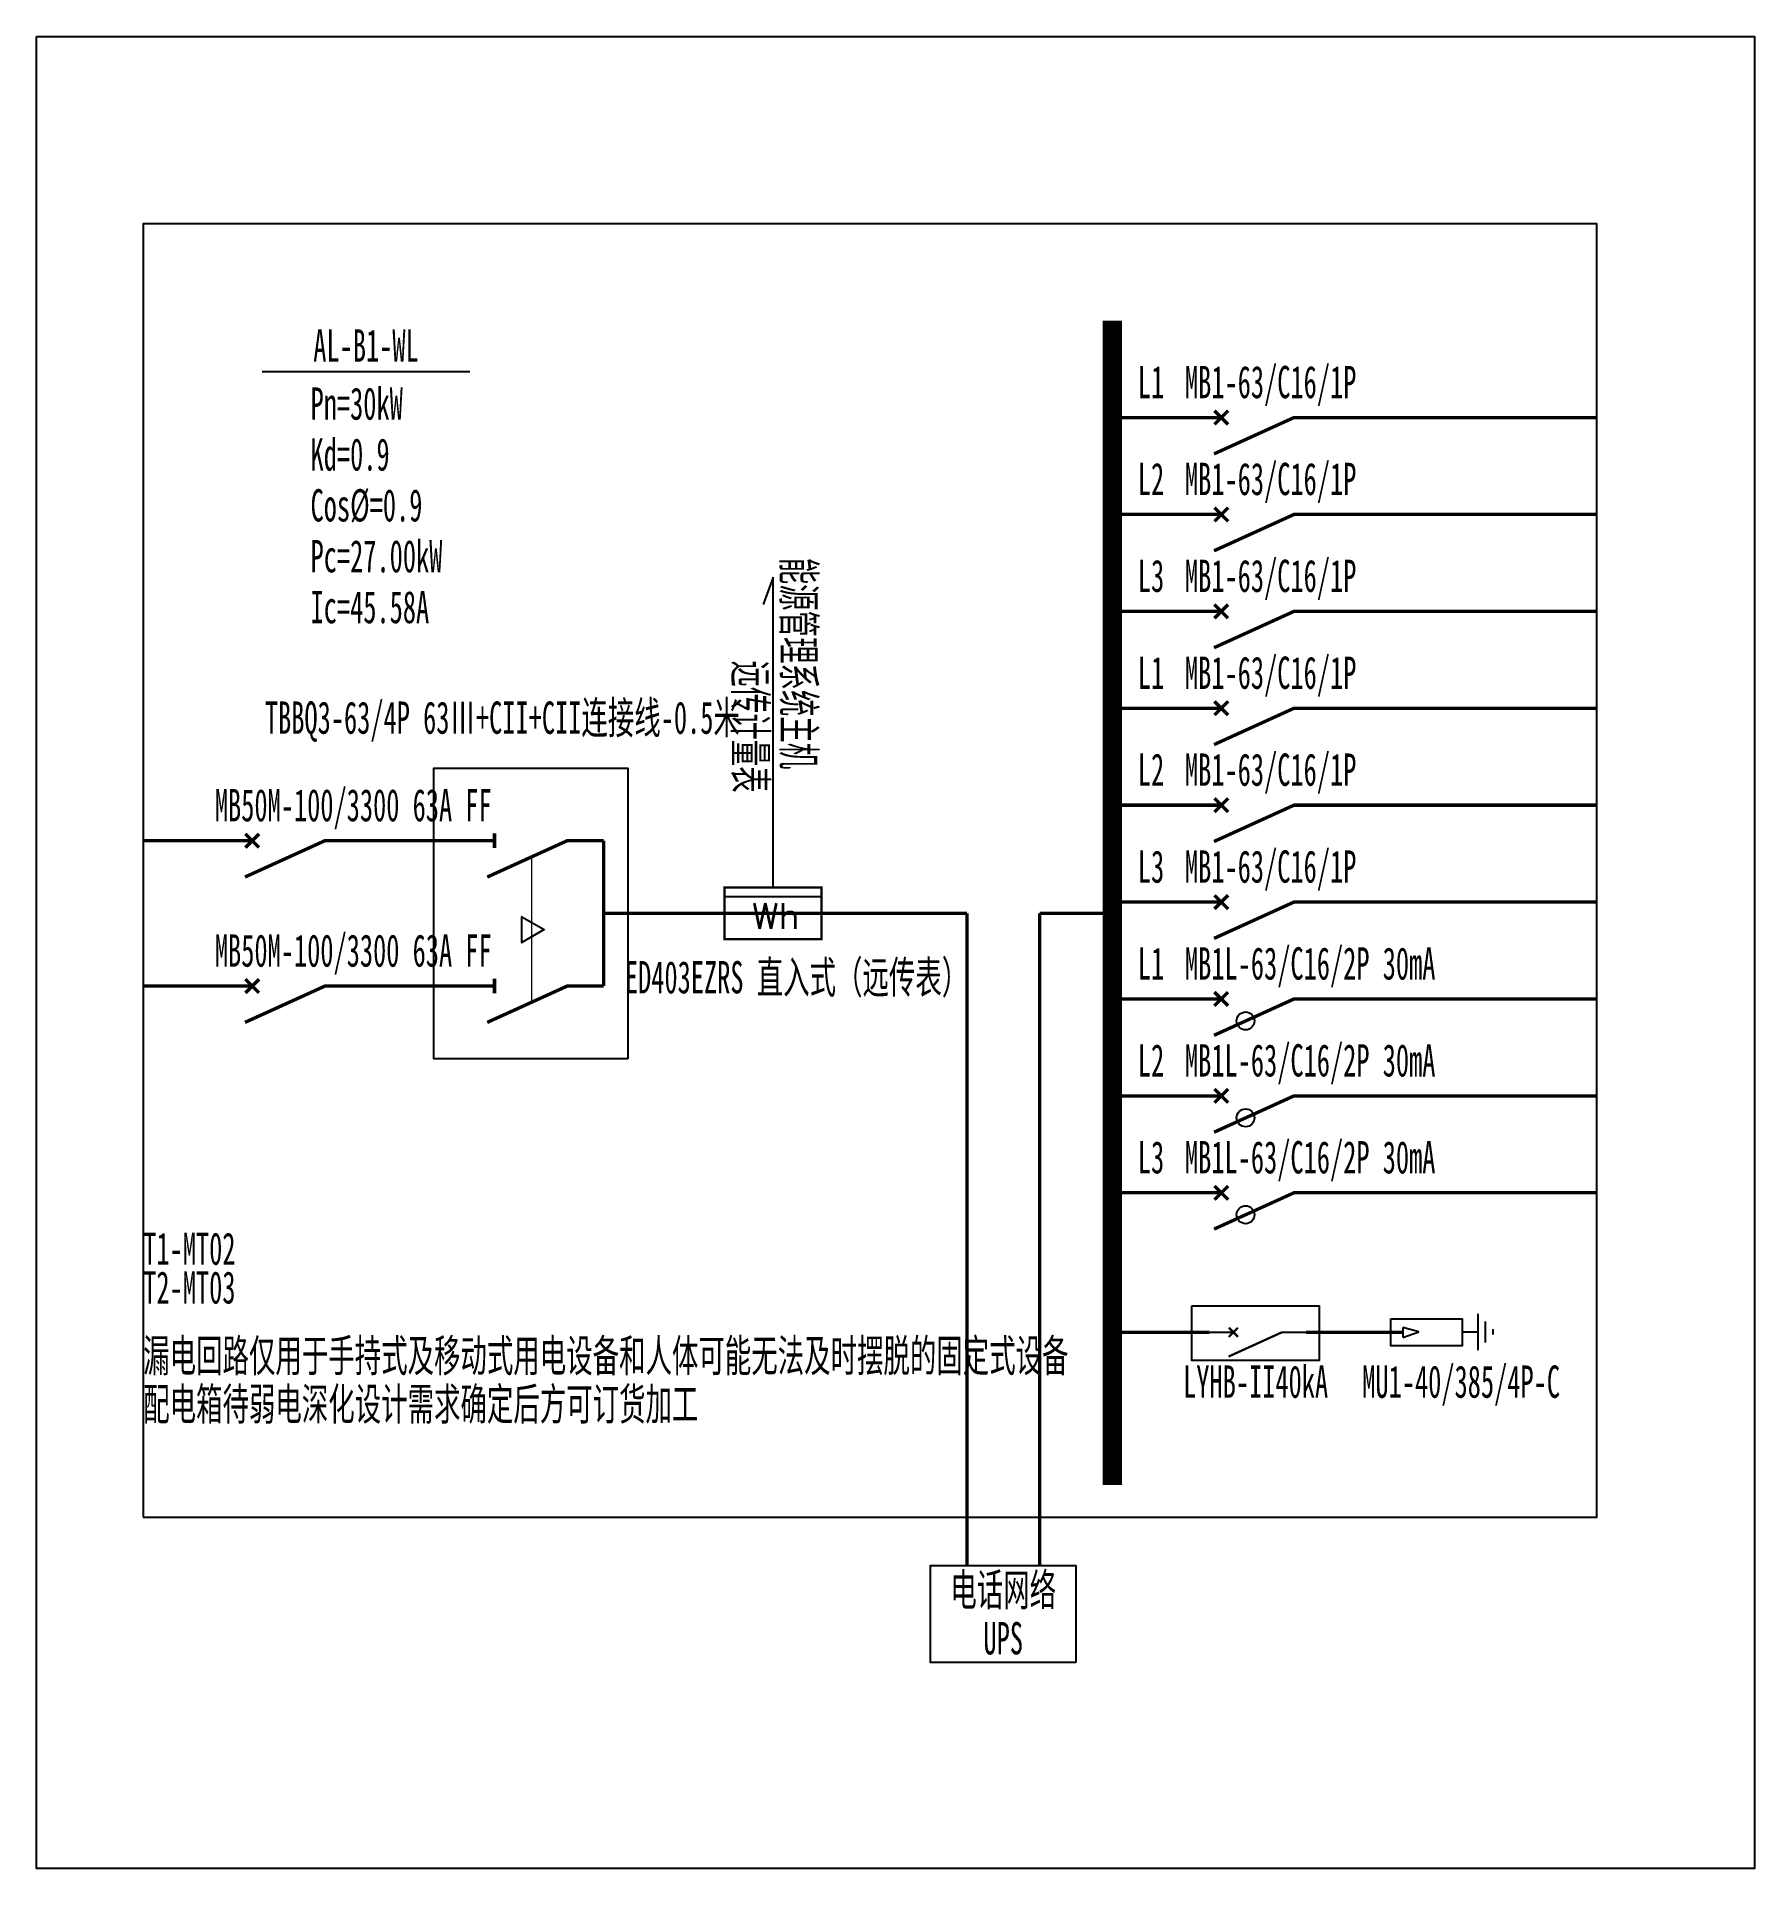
# Model space of a CAD drawing. Extents: x 1428916 to 1432106, y 404487 to 407889.
import ezdxf
from ezdxf.enums import TextEntityAlignment as Align

# ---------------------------------------------------------------- set-up
doc = ezdxf.new("R2010")
doc.units = 0
doc.header["$MEASUREMENT"] = 0
for name, color, linetype in [('ELEMENT', 3, 'Continuous'), ('WIRE-照明', 4, 'Continuous'), ('WIRE-系统', 4, 'Continuous'), ('系统图', 1, 'Continuous')]:
    doc.layers.add(name, color=color, linetype=linetype)
doc.styles.add('_SIMPLEX', font='simplex_.ttf', dxfattribs={"width": 0.6})
doc.styles.add('宋体', font='', dxfattribs={"width": 0.8, "height": 3.5})
doc.styles.get('宋体').set_extended_font_data('SimSun')

# ---------------------------------------------------------------- blocks, each defined once
blk = doc.blocks.new('$element$00000497')
at = {"const_width": 0.0233}
for points in [[(0, 0), (0, -0.25)], [(0, -1), (0, -0.75), (-0.25, -0.2)], [(-0.047, -0.297), (0.047, -0.203)], [(-0.047, -0.203), (0.047, -0.297)]]:
    blk.add_lwpolyline(points, dxfattribs=at)
at = {"flags": 9}
blk.add_attdef('S', (0, 0), '', height=0.00000667, dxfattribs=at)
blk = doc.blocks.new('$element$00000492')
blk.add_line((0.173, 0), (0.173, -1))
at = {"const_width": 0.0233}
blk.add_lwpolyline([(-0.267, 0), (0.267, 0), (0.267, -1), (-0.267, -1), (-0.267, 0)], dxfattribs=at)
at = {"style": '_SIMPLEX'}
blk.add_text('Wh', height=0.2667, rotation=270, dxfattribs=at).set_placement((-0.161, -0.281))
at = {"flags": 9}
blk.add_attdef('S', (0, 0), '', height=0.00000667, dxfattribs=at)
blk.add_attdef('S', (0, 0), '', height=0.00000667, dxfattribs=at)
blk.add_attdef('S', (0, 0), '', height=0.00000667, dxfattribs=at)
blk = doc.blocks.new('$element$00000525')
at = {"const_width": 0.0233}
for points in [[(0, 0), (0, -0.25)], [(-0.25, -0.2), (0, -0.75), (0, -1)], [(-0.047, -0.203), (0.047, -0.297)], [(0.047, -0.203), (-0.047, -0.297)]]:
    blk.add_lwpolyline(points, dxfattribs=at)
blk.add_circle((-0.151, -0.417), 0.0615)
at = {"flags": 9}
blk.add_attdef('S', (0, 0), '', height=0.00000667, dxfattribs=at)
blk = doc.blocks.new('$element$00000519')
at = {"const_width": 0.0233}
for points in [[(0, 0), (0, -0.25)], [(0, -1), (0, -0.75), (-0.25, -0.2)], [(-0.05, -0.25), (0.05, -0.25)]]:
    blk.add_lwpolyline(points, dxfattribs=at)
at = {"flags": 9}
blk.add_attdef('S', (0, 0), '', height=0.00000667, dxfattribs=at)
blk = doc.blocks.new('ATSE')
blk.add_lwpolyline([(-1.5, -1.167), (-1.5, 0.167), (0.5, 0.167), (0.5, -1.167)], close=True)
at = {"layer": 'WIRE-照明', "linetype": 'Continuous', "const_width": 0.0233}
for points in [[(-1, 0), (-1, 0.167)], [(0, 0), (0, 0.167)]]:
    blk.add_lwpolyline(points, dxfattribs=at)
at = {"layer": 'WIRE-系统', "color": 3, "linetype": 'Continuous'}
for p, q in [((-0.701, -0.437), (-0.523, -0.437)), ((-0.612, -0.592), (-0.701, -0.437)), ((-0.523, -0.437), (-0.612, -0.592))]:
    blk.add_line(p, q, dxfattribs=at)
at = {"layer": 'WIRE-系统', "color": 2, "linetype": 'Continuous', "const_width": 0.01}
blk.add_lwpolyline([(-1.112, -0.505), (-0.112, -0.505)], dxfattribs=at)
at = {"layer": 'WIRE-系统', "color": 3, "linetype": 'Continuous', "const_width": 0.01}
blk.add_lwpolyline([(-0.612, -0.592), (-0.523, -0.437), (-0.701, -0.437)], close=True, dxfattribs=at)
at = {"layer": 'WIRE-系统', "linetype": 'Continuous', "const_width": 0.0233}
for points in [[(-1, -1), (0, -1)], [(-0.5, -1.167), (-0.5, -1)]]:
    blk.add_lwpolyline(points, dxfattribs=at)
at = {"layer": 'ELEMENT'}
for p in [(-1, 0), (0, 0)]:
    blk.add_blockref('$element$00000519', p, dxfattribs=at)

msp = doc.modelspace()

# ---------------------------------------------------------------- linework, layer by layer
at = {"color": 0, "linetype": 'ByBlock'}
for p, q in [((1429334.6, 407267.4), (1429720.8, 407267.4)), ((1431592.8, 405516.6), (1431592.8, 405449.4)), ((1431483.1, 405483.6), (1431453.8, 405491.5)), ((1431453.8, 405491.5), (1431453.8, 405473.3)), ((1431453.8, 405472.8), (1431483.1, 405483.6)), ((1431563.6, 405483.4), (1431591.7, 405483.4)), ((1431606.7, 405502.6), (1431606.7, 405463.3)), ((1431620.4, 405488.1), (1431620.4, 405478.4))]:
    msp.add_line(p, q, dxfattribs=at)
at = {"color": 0, "linetype": 'ByBlock', "ltscale": 0.2}
for p, q in [((1430283.8, 406885.2), (1430265.3, 406834.5)), ((1430283.8, 406308.6), (1430283.8, 406885.2))]:
    msp.add_line(p, q, dxfattribs=at)
at = {"color": 0, "linetype": 'ByBlock'}
for points in [[(1429113.9, 405139.2), (1431813.8, 405139.2), (1431813.8, 407541.6), (1429113.9, 407541.6)], [(1431061.8, 405531.8), (1431298.4, 405531.8), (1431298.4, 405429.8), (1431061.8, 405429.8)], [(1431431, 405507.6), (1431563.8, 405507.6), (1431563.8, 405457.5), (1431431, 405457.5)], [(1430846.3, 404869.2), (1430576.3, 404869.2), (1430576.3, 405049.2), (1430846.3, 405049.2)]]:
    msp.add_lwpolyline(points, close=True, dxfattribs=at)
for points, const_width in [([(1430913.8, 407361.6), (1430913.8, 405198.7)], 36), ([(1430913.8, 407181.6), (1431048.8, 407181.6)], 6.3), ([(1431318.8, 407181.6), (1431813.8, 407181.6)], 6.3), ([(1430913.8, 407001.6), (1431048.8, 407001.6)], 6.3), ([(1431318.8, 407001.6), (1431813.8, 407001.6)], 6.3), ([(1430913.8, 406821.6), (1431048.8, 406821.6)], 6.3), ([(1431318.8, 406821.6), (1431813.8, 406821.6)], 6.3), ([(1430913.8, 406641.6), (1431048.8, 406641.6)], 6.3), ([(1431318.8, 406641.6), (1431813.8, 406641.6)], 6.3), ([(1430913.8, 406461.6), (1431048.8, 406461.6)], 6.3), ([(1431318.8, 406461.6), (1431813.8, 406461.6)], 6.3), ([(1429248.9, 406395.6), (1429113.9, 406395.6)], 6.3), ([(1429518.9, 406395.6), (1429653.9, 406395.6)], 6.3), ([(1430013.9, 406260.6), (1430643.8, 406260.6)], 6.3), ([(1430643.8, 406260.6), (1430643.8, 405049.2)], 6.3), ([(1430778.8, 406260.6), (1430913.8, 406260.6)], 6.3), ([(1430778.8, 406260.6), (1430778.8, 405049.2)], 6.3), ([(1430913.8, 406281.6), (1431048.8, 406281.6)], 6.3), ([(1431318.8, 406281.6), (1431813.8, 406281.6)], 6.3), ([(1429248.9, 406125.6), (1429113.9, 406125.6)], 6.3), ([(1429518.9, 406125.6), (1429653.9, 406125.6)], 6.3), ([(1430913.8, 406101.6), (1431048.8, 406101.6)], 6.3), ([(1431318.8, 406101.6), (1431813.8, 406101.6)], 6.3), ([(1430913.8, 405921.6), (1431048.8, 405921.6)], 6.3), ([(1431318.8, 405921.6), (1431813.8, 405921.6)], 6.3), ([(1430913.8, 405741.6), (1431048.8, 405741.6)], 6.3), ([(1431318.8, 405741.6), (1431813.8, 405741.6)], 6.3), ([(1430913.8, 405482.4), (1431093.8, 405482.4)], 6.3), ([(1431273.8, 405482.4), (1431453.8, 405482.4)], 6.3)]:
    msp.add_lwpolyline(points, dxfattribs=dict(at, const_width=const_width))
at = {"layer": '系统图'}
msp.add_lwpolyline([(1428915.9, 407889.2), (1432106.4, 407889.2), (1432106.4, 404486.7), (1428915.9, 404486.7)], close=True, dxfattribs=at)

# ---------------------------------------------------------------- block references
at = {"color": 0, "linetype": 'ByBlock', "rotation": 90}
for name, p, xscale, yscale, zscale in [('$element$00000497', (1431048.8, 407181.6), 270, 270, 270), ('$element$00000497', (1431048.8, 407001.6), 270, 270, 270), ('$element$00000497', (1431048.8, 406821.6), 270, 270, 270), ('$element$00000497', (1431048.8, 406641.6), 270, 270, 270), ('ATSE', (1429698.9, 406395.6), 270, 270, 270), ('$element$00000497', (1431048.8, 406461.6), 270, 270, 270), ('$element$00000497', (1429248.9, 406395.6), 270, 270, 270), ('$element$00000492', (1430193.8, 406260.6), 180, 180, 180), ('$element$00000497', (1431048.8, 406281.6), 270, 270, 270), ('$element$00000497', (1429248.9, 406125.6), 270, 270, 270), ('$element$00000525', (1431048.8, 406101.6), 270, 270, 270), ('$element$00000525', (1431048.8, 405921.6), 270, 270, 270), ('$element$00000525', (1431048.8, 405741.6), 270, 270, 270), ('$element$00000497', (1431093.8, 405482.4), 180, 180, 180)]:
    msp.add_blockref(name, p, dxfattribs=dict(at, xscale=xscale, yscale=yscale, zscale=zscale))

# ---------------------------------------------------------------- texts
at = {"color": 0, "linetype": 'ByBlock', "style": '宋体', "width": 0.6}
for s, p in [('AL-B1-WL', (1429527.7, 407267.4)), ('L1', (1430985.8, 407199.6)), ('L2', (1430985.8, 407019.6)), ('L3', (1430985.8, 406839.6)), ('L1', (1430985.8, 406659.6)), ('L2', (1430985.8, 406479.6)), ('L3', (1430985.8, 406299.6)), ('L1', (1430985.8, 406119.6)), ('L2', (1430985.8, 405939.6)), ('L3', (1430985.8, 405759.6))]:
    msp.add_text(s, height=60, dxfattribs=at).set_placement(p, align=Align.BOTTOM_CENTER)
at = {"color": 40, "linetype": 'ByBlock', "style": '宋体', "width": 0.6}
for p in [(1431048.8, 407199.6), (1431048.8, 407019.6), (1431048.8, 406839.6), (1431048.8, 406659.6), (1431048.8, 406479.6), (1431048.8, 406299.6)]:
    msp.add_text('MB1-63/C16/1P', height=60, dxfattribs=at).set_placement(p, align=Align.BOTTOM_LEFT)
at = {"color": 0, "linetype": 'ByBlock', "style": '宋体', "width": 0.6}
for s, p in [('Pn=30kW', (1429424.7, 407177.6)), ('Kd=0.9', (1429424.7, 407083.1)), ('Cos%%C=0.9', (1429424.7, 406988.6)), ('Pc=27.00kW', (1429424.7, 406894.1)), ('Ic=45.58A', (1429424.7, 406799.6)), ('漏电回路仅用于手持式及移动式用电设备和人体可能无法及时摆脱的固定式设备', (1429113.9, 405409.2)), ('配电箱待弱电深化设计需求确定后方可订货加工', (1429113.9, 405319.2))]:
    msp.add_text(s, height=60, dxfattribs=at).set_placement(p)
for s, p in [('能源管理系统主机', (1430283.8, 406528.4)), ('远传计量表', (1430193.8, 406484.9))]:
    msp.add_text(s, height=60, rotation=270, dxfattribs=at).set_placement(p, align=Align.BOTTOM_RIGHT)
at = {"color": 110, "linetype": 'ByBlock', "style": '宋体', "width": 0.6}
msp.add_text('TBBQ3-63/4P 63Ⅲ+CII+CII连接线-0.5米', height=60, dxfattribs=at).set_placement((1429781, 406576.2), align=Align.BOTTOM_CENTER)
at = {"color": 1, "linetype": 'ByBlock', "style": '宋体', "width": 0.6}
for p in [(1429504.1, 406413.6), (1429504.1, 406143.6)]:
    msp.add_text('MB50M-100/3300 63A FF', height=60, dxfattribs=at).set_placement(p, align=Align.BOTTOM_CENTER)
at = {"color": 3, "linetype": 'ByBlock', "style": '宋体', "width": 0.6}
for p in [(1431048.8, 406119.6), (1431048.8, 405939.6), (1431048.8, 405759.6)]:
    msp.add_text('MB1L-63/C16/2P 30mA', height=60, dxfattribs=at).set_placement(p, align=Align.BOTTOM_LEFT)
at = {"color": 2, "linetype": 'ByBlock', "style": '宋体', "width": 0.6}
msp.add_text('ED403EZRS 直入式（远传表）', height=60, dxfattribs=at).set_placement((1430327.4, 406172), align=Align.TOP_CENTER)
at = {"color": 0, "linetype": 'ByBlock', "style": '宋体', "width": 0.6}
for s, p in [('T1-MT02', (1429113.9, 405589.8)), ('T2-MT03', (1429113.9, 405517.8))]:
    msp.add_text(s, height=60, dxfattribs=at).set_placement(p, align=Align.BOTTOM_LEFT)
at = {"color": 40, "linetype": 'ByBlock', "style": '宋体', "width": 0.6}
msp.add_text('LYHB-II40kA', height=60, dxfattribs=at).set_placement((1431180.1, 405420.8), align=Align.TOP_CENTER)
at = {"color": 30, "linetype": 'ByBlock', "style": '宋体', "width": 0.6}
msp.add_text('MU1-40/385/4P-C', height=60, dxfattribs=at).set_placement((1431561.8, 405420.8), align=Align.TOP_CENTER)
at = {"color": 0, "linetype": 'ByBlock', "style": '宋体', "width": 0.6}
for s, p in [('电话网络', (1430711.3, 405004.2)), ('UPS', (1430711.3, 404914.2))]:
    msp.add_text(s, height=60, dxfattribs=at).set_placement(p, align=Align.MIDDLE_CENTER)

doc.saveas('drawing.dxf')
